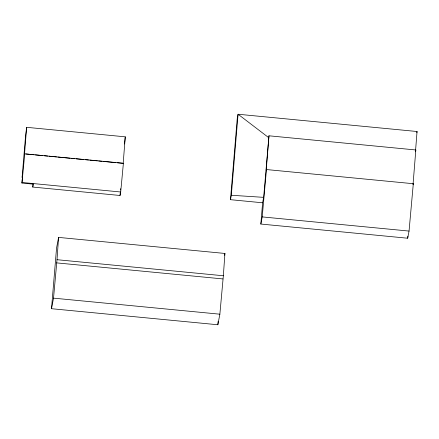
<?xml version="1.0" encoding="UTF-8"?>
<svg xmlns="http://www.w3.org/2000/svg" width="439" height="439" viewBox="0 0 439 439"><rect width="100%" height="100%" fill="white"/><g stroke="black" fill="none" stroke-linecap="round" stroke-linejoin="round"><path stroke-width="0.66" d="M51.506 308.705L53.52 298.141L57.01 259.701L58.579 237.4L224.927 253.457L223.352 275.758L219.868 314.192L217.848 324.761L51.506 308.705L56.565 247.969L58.579 237.4M415.524 151.082L417.05 131.513L238.07 114.239L237.225 118.662L230.475 199.685L262.615 202.785L263.652 197.347L268.975 135.799L415.815 149.968L413.033 184.556L413.308 183.716L266.462 169.547L266.193 170.381L268.975 135.799M117.059 162.77L123.183 163.357L125.274 136.831L26.636 127.315L24.54 153.842L123.397 163.242L120.698 191.997L120.034 195.487L32.766 187.063L33.035 183.787M32.766 187.063L33.32 184.15L21.95 183.052L22.658 174.53L22.104 177.444L25.539 136.227L26.636 127.315M120.034 195.487L120.259 192.759M120.489 190.032L120.599 188.671M217.848 324.761L218.134 321.359M230.475 199.685L231.32 195.262L238.07 114.239L268.63 137.588M413.308 183.716L409.049 231.073L407.683 238.223L260.843 224.049L262.615 202.785M407.683 238.223L407.853 236.177M260.843 224.049L262.209 216.904L266.462 169.547M21.95 183.052L24.76 153.721M125.274 136.831L124.511 143.997M224.57 255.317L224.927 253.457M416.809 132.776L417.05 131.513M415.475 151.757L415.815 149.968M231.32 195.262L263.652 197.347M25.901 153.968L29.303 154.298M30.664 154.429L34.066 154.758M35.427 154.89L42.907 155.615M44.268 155.741L47.67 156.07M49.031 156.202L56.516 156.926M57.877 157.058L61.279 157.387M62.634 157.513L70.119 158.238M71.48 158.369L74.882 158.698M76.243 158.83L83.723 159.549M85.084 159.681L88.486 160.01M89.847 160.142L97.332 160.866M98.693 160.998L102.095 161.322M103.45 161.453L115.698 162.639M22.06 182.476L120.698 191.997M262.209 216.904L409.049 231.073M57.01 259.701L223.352 275.758M56.56 262.879L222.902 278.93M53.52 298.141L219.868 314.192"/></g></svg>
